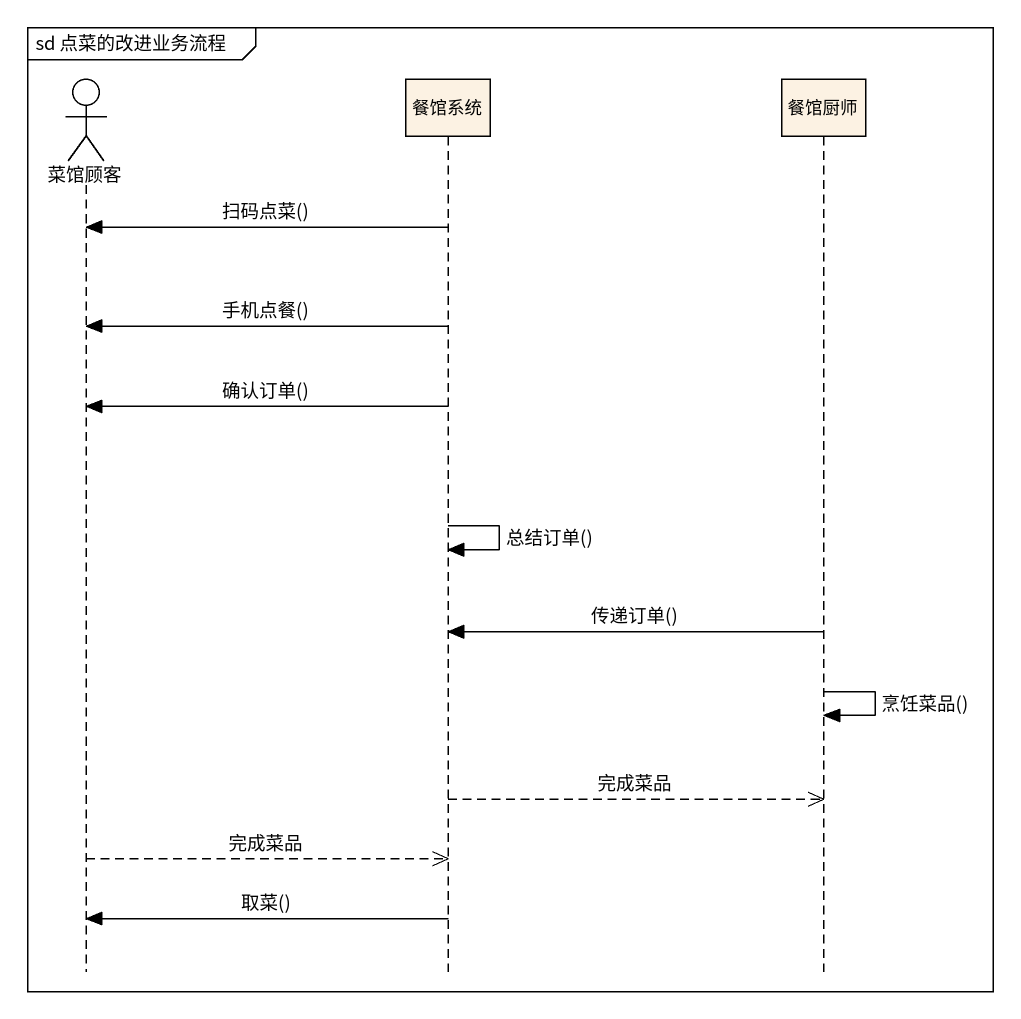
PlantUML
@startuml
mainframe sd 点菜的改进业务流程
hide footbox
actor 菜馆顾客
participant 餐馆系统
participant 餐馆厨师

餐馆系统 -> 菜馆顾客 : 扫码点菜()
餐馆系统 -> 菜馆顾客 : 手机点餐()
餐馆系统 -> 菜馆顾客 : 确认订单()
餐馆系统 -> 餐馆系统 : 总结订单()
餐馆厨师 -> 餐馆系统 : 传递订单()
餐馆厨师 -> 餐馆厨师 : 烹饪菜品()
餐馆系统 -->> 餐馆厨师 : 完成菜品
菜馆顾客 -->> 餐馆系统 : 完成菜品
餐馆系统 -> 菜馆顾客 : 取菜()
@enduml
